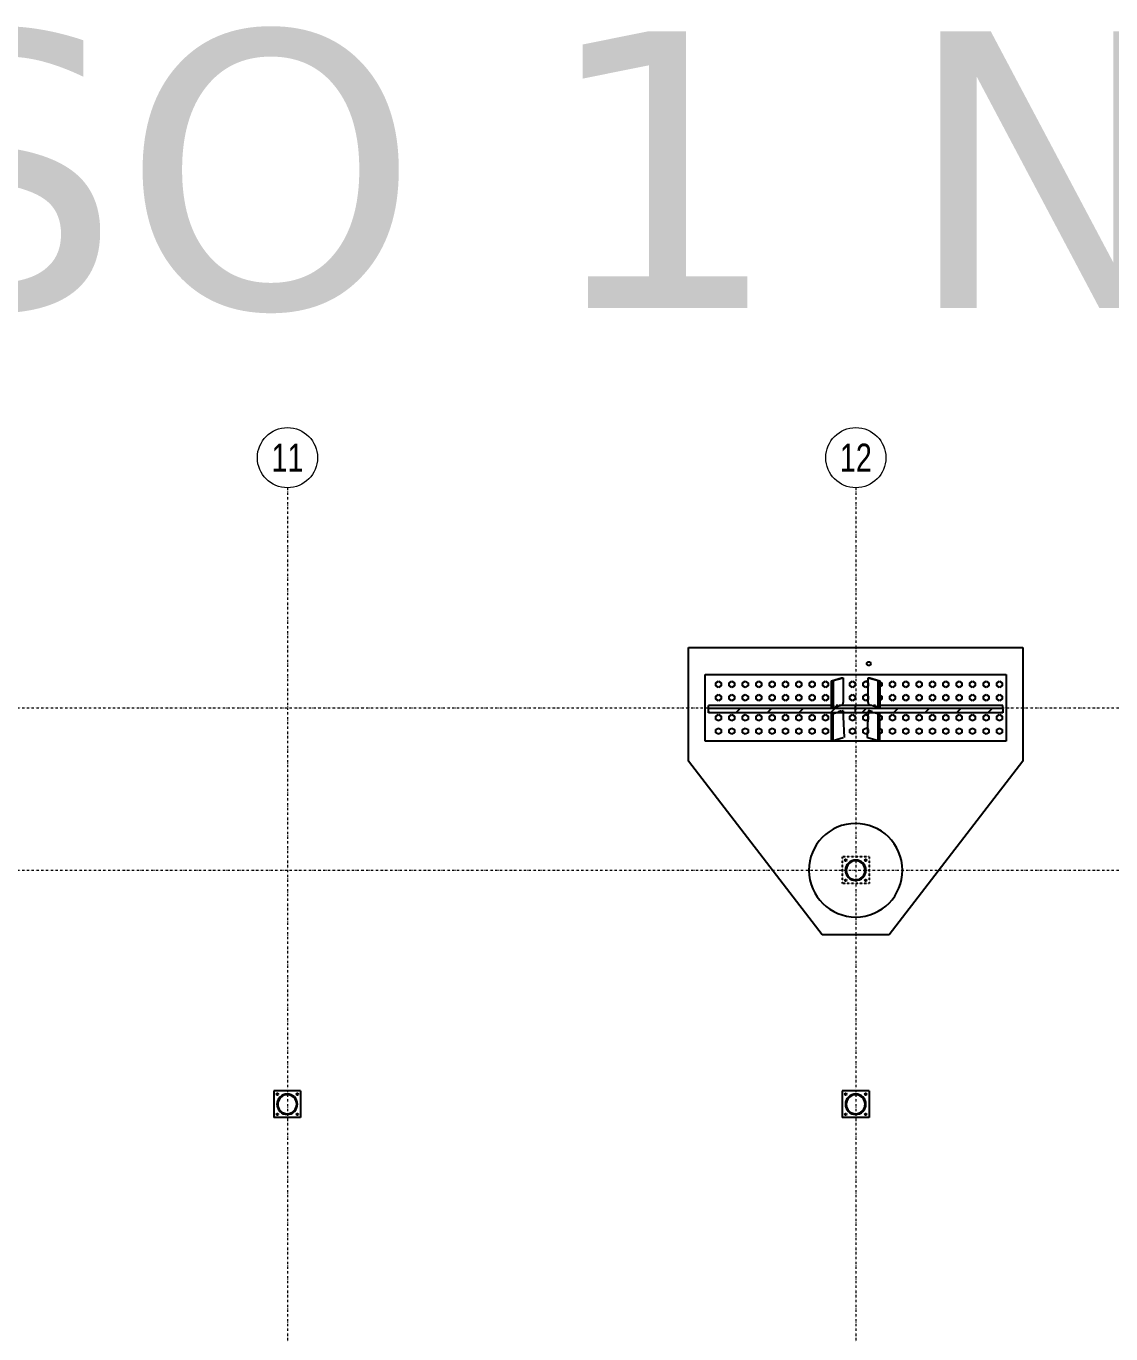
# Model space of a CAD drawing. Header units: millimetres. Extents: x 1541 to 289025, y -12015 to 47026.
# Drawn here: x 94126 to 95301, y -10196 to -8778 of the extents above; entities that cross this region are included whole.
import ezdxf
from ezdxf.enums import TextEntityAlignment as Align

# ---------------------------------------------------------------- set-up
doc = ezdxf.new("R2010")
doc.units = ezdxf.units.MM
doc.header["$LTSCALE"] = 0.1
for name, pattern in [('ACAD_ISO02W100', [15, 12, -3]), ('DASHDOTX2', [50.8, 25.4, -12.7, 0, -12.7]), ('DXK_LINE_DOT2', [3.9198, 1.9599, -1.9599]), ('Grid Line', [3.33375, 1.905, -0.47625, 0.47625, -0.47625])]:
    doc.linetypes.add(name, pattern=pattern)
doc.layers.get('0').update_dxf_attribs({"color": 255})
doc.layers.add('COTAS', color=8, linetype='Continuous')
doc.layers.add('TEXTO GENRAL', color=3, linetype='Continuous')
doc.layers.add('E_EJES', color=8, linetype='Continuous', lineweight=9)
doc.layers.add('E_EJES-1', color=8, linetype='Grid Line', lineweight=9)
doc.styles.add('Swis721 LtCn BT_1', font='swisscl.ttf', dxfattribs={"height": 0.42})
doc.styles.add('TEXTO GENERAL', font='verdana.ttf', dxfattribs={"height": 0.9})

# ---------------------------------------------------------------- blocks, each defined once
blk = doc.blocks.new('Grid - CNI_NOMBRE EJES-372759-_26_00m_LOC COLUMNAS Y MUROS PISO 7')
at = {"layer": 'E_EJES'}
blk.add_circle((0, 0), 0.003, dxfattribs=at)

msp = doc.modelspace()

# ---------------------------------------------------------------- hatches: boundary and pattern name
at = {"linetype": 'Continuous'}
h = msp.add_hatch(dxfattribs=at)
h.set_pattern_fill('', scale=7.611392, style=0, pattern_type=0)
h.set_pattern_definition([(45, (94865.306, -9517.53), (-17.088, 17.088), [])])
h.paths.add_polyline_path([(95184.3, -9517.5), (94865.3, -9517.5), (94865.3, -9518.3), (94865.5, -9522.2), (95184.1, -9522.2), (95184.3, -9518.3)])
h = msp.add_hatch(dxfattribs=at)
h.set_pattern_fill('', scale=7.611392, style=0, pattern_type=0)
h.set_pattern_definition([(45, (95035.61, -9690.706), (-17.088, 17.088), [])])
h.paths.add_polyline_path([(95035.8, -9692.9), (95035.6, -9690.7), (95035, -9688.6), (95034, -9686.7), (95032.6, -9685), (95030.9, -9683.7), (95029, -9682.6), (95026.9, -9682), (95024.8, -9681.8), (95022.6, -9682), (95020.5, -9682.6), (95018.6, -9683.7), (95017, -9685), (95015.6, -9686.7), (95014.6, -9688.6), (95013.9, -9690.7), (95013.7, -9692.9), (95013.9, -9695), (95014.6, -9697.1), (95015.6, -9699), (95017, -9700.7), (95018.6, -9702.1), (95020.5, -9703.1), (95022.6, -9703.7), (95024.8, -9703.9), (95026.9, -9703.7), (95029, -9703.1), (95030.9, -9702.1), (95032.6, -9700.7), (95034, -9699), (95035, -9697.1), (95035.6, -9695)])
h.paths.add_polyline_path([(95034.3, -9696.8), (95033.4, -9698.6), (95032.1, -9700.2), (95030.5, -9701.5), (95028.7, -9702.4), (95026.8, -9703), (95024.8, -9703.2), (95022.8, -9703), (95020.8, -9702.4), (95019, -9701.5), (95017.5, -9700.2), (95016.2, -9698.6), (95015.2, -9696.8), (95014.6, -9694.9), (95014.4, -9692.9), (95014.6, -9690.8), (95015.2, -9688.9), (95016.2, -9687.1), (95017.5, -9685.6), (95019, -9684.3), (95020.8, -9683.3), (95022.8, -9682.7), (95024.8, -9682.5), (95026.8, -9682.7), (95028.7, -9683.3), (95030.5, -9684.3), (95032.1, -9685.6), (95033.4, -9687.1), (95034.3, -9688.9), (95034.9, -9690.8), (95035.1, -9692.9), (95034.9, -9694.9)])
h = msp.add_hatch(color=96, dxfattribs=at)
h.paths.add_polyline_path([(94419.7, -9946.6), (94419.5, -9944.4), (94418.8, -9942.4), (94417.8, -9940.4), (94416.4, -9938.8), (94414.7, -9937.4), (94412.8, -9936.4), (94410.8, -9935.7), (94408.6, -9935.5), (94406.5, -9935.7), (94404.4, -9936.4), (94402.5, -9937.4), (94400.8, -9938.8), (94399.4, -9940.4), (94398.4, -9942.4), (94397.8, -9944.4), (94397.6, -9946.6), (94397.8, -9948.7), (94398.4, -9950.8), (94399.4, -9952.7), (94400.8, -9954.4), (94402.5, -9955.8), (94404.4, -9956.8), (94406.5, -9957.4), (94408.6, -9957.6), (94410.8, -9957.4), (94412.8, -9956.8), (94414.7, -9955.8), (94416.4, -9954.4), (94417.8, -9952.7), (94418.8, -9950.8), (94419.5, -9948.7)])
h.paths.add_polyline_path([(94418.2, -9950.5), (94417.2, -9952.3), (94415.9, -9953.9), (94414.3, -9955.2), (94412.6, -9956.1), (94410.6, -9956.7), (94408.6, -9956.9), (94406.6, -9956.7), (94404.7, -9956.1), (94402.9, -9955.2), (94401.3, -9953.9), (94400, -9952.3), (94399.1, -9950.5), (94398.5, -9948.6), (94398.3, -9946.6), (94398.5, -9944.6), (94399.1, -9942.6), (94400, -9940.8), (94401.3, -9939.3), (94402.9, -9938), (94404.7, -9937), (94406.6, -9936.5), (94408.6, -9936.3), (94410.6, -9936.5), (94412.6, -9937), (94414.3, -9938), (94415.9, -9939.3), (94417.2, -9940.8), (94418.2, -9942.6), (94418.7, -9944.6), (94418.9, -9946.6), (94418.7, -9948.6)])
h = msp.add_hatch(color=96, dxfattribs=at)
h.paths.add_polyline_path([(95035.8, -9946.6), (95035.6, -9944.4), (95035, -9942.3), (95034, -9940.4), (95032.6, -9938.8), (95030.9, -9937.4), (95029, -9936.4), (95026.9, -9935.7), (95024.8, -9935.5), (95022.6, -9935.7), (95020.5, -9936.4), (95018.6, -9937.4), (95016.9, -9938.8), (95015.6, -9940.4), (95014.5, -9942.3), (95013.9, -9944.4), (95013.7, -9946.6), (95013.9, -9948.7), (95014.5, -9950.8), (95015.6, -9952.7), (95016.9, -9954.4), (95018.6, -9955.8), (95020.5, -9956.8), (95022.6, -9957.4), (95024.8, -9957.6), (95026.9, -9957.4), (95029, -9956.8), (95030.9, -9955.8), (95032.6, -9954.4), (95034, -9952.7), (95035, -9950.8), (95035.6, -9948.7)])
h.paths.add_polyline_path([(95034.3, -9950.5), (95033.3, -9952.3), (95032.1, -9953.9), (95030.5, -9955.2), (95028.7, -9956.1), (95026.8, -9956.7), (95024.8, -9956.9), (95022.7, -9956.7), (95020.8, -9956.1), (95019, -9955.2), (95017.5, -9953.9), (95016.2, -9952.3), (95015.2, -9950.5), (95014.6, -9948.6), (95014.4, -9946.6), (95014.6, -9944.6), (95015.2, -9942.6), (95016.2, -9940.8), (95017.5, -9939.3), (95019, -9938), (95020.8, -9937), (95022.7, -9936.4), (95024.8, -9936.2), (95026.8, -9936.4), (95028.7, -9937), (95030.5, -9938), (95032.1, -9939.3), (95033.3, -9940.8), (95034.3, -9942.6), (95034.9, -9944.6), (95035.1, -9946.6), (95034.9, -9948.6)])

# ---------------------------------------------------------------- linework, layer by layer
at = {"color": 2, "linetype": 'Continuous'}
for p, q in [((94843.6, -9574.7), (94843.6, -9451.5)), ((94843.6, -9451.5), (95206, -9451.5)), ((95206, -9451.5), (95206, -9574.7)), ((94861.7, -9553), (94861.7, -9480.5)), ((94861.7, -9480.5), (95187.9, -9480.5)), ((94998.5, -9487.4), (95009.4, -9484.2)), ((95000.4, -9487.3), (95011.1, -9484.2)), ((95009.4, -9484.2), (95011.1, -9484.2)), ((95011.1, -9484.2), (95011.2, -9510.3)), ((95038.4, -9484.2), (95040.1, -9484.2)), ((95038.4, -9510.3), (95038.4, -9484.2)), ((95038.4, -9484.2), (95049.1, -9487.3)), ((95040.1, -9484.2), (95051, -9487.4)), ((95187.9, -9480.5), (95187.9, -9553)), ((94998.5, -9487.4), (95000.4, -9487.3)), ((94998.5, -9516.4), (94998.5, -9487.4)), ((95000.4, -9487.3), (95000.4, -9516.3)), ((95049.1, -9516.3), (95049.1, -9487.3)), ((95049.1, -9487.3), (95051, -9487.4)), ((95051, -9487.4), (95051, -9516.4)), ((95000.4, -9516.3), (95010.4, -9513.4)), ((95011.2, -9510.3), (95010.4, -9513.4)), ((95039.2, -9513.4), (95038.4, -9510.3)), ((95049.1, -9516.3), (95039.2, -9513.4)), ((94865.3, -9517.5), (94865.3, -9514.4)), ((94998.5, -9514.4), (94865.3, -9514.4)), ((94865.3, -9518.3), (94865.3, -9517.5)), ((95184.3, -9517.5), (94865.3, -9517.5)), ((94865.3, -9522.2), (94865.3, -9518.3)), ((94865.5, -9522.2), (94865.3, -9518.3)), ((94865.5, -9522.2), (94865.3, -9522.2)), ((95184.1, -9522.2), (94865.5, -9522.2)), ((95000.4, -9516.3), (94998.5, -9516.4)), ((95002.8, -9522.2), (94998.5, -9523.5)), ((94998.5, -9523.5), (95000.4, -9523.4)), ((94998.5, -9552.6), (94998.5, -9523.5)), ((95004.5, -9522.2), (95000.4, -9523.4)), ((95000.4, -9552.5), (95000.4, -9523.4)), ((95042.5, -9514.4), (95007, -9514.4)), ((95011.1, -9520.2), (95011.2, -9522.2)), ((95011.2, -9522.2), (95011.4, -9526.4)), ((95011.4, -9526.4), (95012.5, -9548.9)), ((95038.1, -9526.4), (95037.1, -9548.9)), ((95038.3, -9522.2), (95038.1, -9526.4)), ((95038.4, -9520.2), (95038.3, -9522.2)), ((95049.1, -9523.4), (95045, -9522.2)), ((95051, -9523.5), (95046.8, -9522.2)), ((95051, -9516.4), (95049.1, -9516.3)), ((95049.1, -9552.5), (95049.1, -9523.4)), ((95049.1, -9523.4), (95051, -9523.5)), ((95184.3, -9514.4), (95051, -9514.4)), ((95051, -9552.6), (95051, -9523.5)), ((95184.3, -9518.3), (95184.1, -9522.2)), ((95184.3, -9522.2), (95184.1, -9522.2)), ((95184.3, -9517.5), (95184.3, -9514.4)), ((95184.3, -9518.3), (95184.3, -9517.5)), ((95184.3, -9518.3), (95184.3, -9522.2)), ((95187.9, -9553), (94861.7, -9553)), ((94998.5, -9552.6), (95000.4, -9552.5)), ((95011.4, -9549.2), (95000.4, -9552.5)), ((95038.1, -9549.2), (95037.1, -9548.9)), ((95049.1, -9552.5), (95038.1, -9549.2)), ((95049.1, -9552.5), (95051, -9552.6)), ((94988.5, -9763), (94843.6, -9574.7)), ((95206, -9574.7), (95061, -9763)), ((95061, -9763), (94988.5, -9763)), ((94423.1, -9932.1), (94394.1, -9932.1)), ((94394.1, -9932.1), (94394.1, -9961.1)), ((94423.1, -9932.1), (94423.1, -9961.1)), ((95039.3, -9932.1), (95010.3, -9932.1)), ((95010.3, -9932.1), (95010.3, -9961.1)), ((95039.3, -9932.1), (95039.3, -9961.1)), ((94423.1, -9961.1), (94394.1, -9961.1)), ((95039.3, -9961.1), (95010.3, -9961.1))]:
    msp.add_line(p, q, dxfattribs=at)
at = {"color": 7, "linetype": 'Continuous'}
for p, q in [((94873.3, -9489.7), (94876.2, -9488)), ((94873.3, -9493), (94873.3, -9489.7)), ((94876.2, -9494.7), (94873.3, -9493)), ((94876.2, -9488), (94879.1, -9489.7)), ((94879.1, -9493), (94876.2, -9494.7)), ((94879.1, -9489.7), (94879.1, -9493)), ((94887.8, -9489.7), (94890.7, -9488)), ((94887.8, -9493), (94887.8, -9489.7)), ((94890.7, -9494.7), (94887.8, -9493)), ((94890.7, -9488), (94893.6, -9489.7)), ((94893.6, -9493), (94890.7, -9494.7)), ((94893.6, -9489.7), (94893.6, -9493)), ((94902.3, -9489.7), (94905.2, -9488)), ((94902.3, -9493), (94902.3, -9489.7)), ((94905.2, -9494.7), (94902.3, -9493)), ((94905.2, -9488), (94908.1, -9489.7)), ((94908.1, -9493), (94905.2, -9494.7)), ((94908.1, -9489.7), (94908.1, -9493)), ((94916.8, -9489.7), (94919.7, -9488)), ((94916.8, -9493), (94916.8, -9489.7)), ((94919.7, -9494.7), (94916.8, -9493)), ((94919.7, -9488), (94922.6, -9489.7)), ((94922.6, -9493), (94919.7, -9494.7)), ((94922.6, -9489.7), (94922.6, -9493)), ((94931.3, -9489.7), (94934.2, -9488)), ((94931.3, -9493), (94931.3, -9489.7)), ((94934.2, -9494.7), (94931.3, -9493)), ((94934.2, -9488), (94937.1, -9489.7)), ((94937.1, -9493), (94934.2, -9494.7)), ((94937.1, -9489.7), (94937.1, -9493)), ((94945.8, -9489.7), (94948.7, -9488)), ((94945.8, -9493), (94945.8, -9489.7)), ((94948.7, -9494.7), (94945.8, -9493)), ((94948.7, -9488), (94951.6, -9489.7)), ((94951.6, -9493), (94948.7, -9494.7)), ((94951.6, -9489.7), (94951.6, -9493)), ((94960.3, -9489.7), (94963.2, -9488)), ((94960.3, -9493), (94960.3, -9489.7)), ((94963.2, -9494.7), (94960.3, -9493)), ((94963.2, -9488), (94966.1, -9489.7)), ((94966.1, -9493), (94963.2, -9494.7)), ((94966.1, -9489.7), (94966.1, -9493)), ((94974.8, -9489.7), (94977.7, -9488)), ((94974.8, -9493), (94974.8, -9489.7)), ((94977.7, -9494.7), (94974.8, -9493)), ((94977.7, -9488), (94980.6, -9489.7)), ((94980.6, -9493), (94977.7, -9494.7)), ((94980.6, -9489.7), (94980.6, -9493)), ((94989.3, -9489.7), (94992.2, -9488)), ((94989.3, -9493), (94989.3, -9489.7)), ((94992.2, -9494.7), (94989.3, -9493)), ((94992.2, -9488), (94995.1, -9489.7)), ((94995.1, -9493), (94992.2, -9494.7)), ((94995.1, -9489.7), (94995.1, -9493)), ((95018.3, -9489.7), (95021.2, -9488)), ((95018.3, -9493), (95018.3, -9489.7)), ((95021.2, -9494.7), (95018.3, -9493)), ((95021.2, -9488), (95024.1, -9489.7)), ((95024.1, -9493), (95021.2, -9494.7)), ((95024.1, -9489.7), (95024.1, -9493)), ((95032.8, -9489.7), (95035.7, -9488)), ((95032.8, -9493), (95032.8, -9489.7)), ((95035.7, -9494.7), (95032.8, -9493)), ((95038.6, -9489.7), (95035.7, -9488)), ((95038.6, -9493), (95035.7, -9494.7)), ((95038.6, -9493), (95038.6, -9489.7)), ((95051, -9488.5), (95053.1, -9489.7)), ((95053.1, -9493), (95051, -9494.2)), ((95053.1, -9489.7), (95053.1, -9493)), ((95061.8, -9489.7), (95064.7, -9488)), ((95061.8, -9493), (95061.8, -9489.7)), ((95064.7, -9494.7), (95061.8, -9493)), ((95064.7, -9488), (95067.6, -9489.7)), ((95067.6, -9493), (95064.7, -9494.7)), ((95067.6, -9489.7), (95067.6, -9493)), ((95076.3, -9489.7), (95079.1, -9488)), ((95076.3, -9493), (95076.3, -9489.7)), ((95079.1, -9494.7), (95076.3, -9493)), ((95079.1, -9488), (95082, -9489.7)), ((95082, -9493), (95079.1, -9494.7)), ((95082, -9489.7), (95082, -9493)), ((95090.7, -9489.7), (95093.6, -9488)), ((95090.7, -9493), (95090.7, -9489.7)), ((95093.6, -9494.7), (95090.7, -9493)), ((95093.6, -9488), (95096.5, -9489.7)), ((95096.5, -9493), (95093.6, -9494.7)), ((95096.5, -9489.7), (95096.5, -9493)), ((95105.2, -9489.7), (95108.1, -9488)), ((95105.2, -9493), (95105.2, -9489.7)), ((95108.1, -9494.7), (95105.2, -9493)), ((95108.1, -9488), (95111, -9489.7)), ((95111, -9493), (95108.1, -9494.7)), ((95111, -9489.7), (95111, -9493)), ((95119.7, -9489.7), (95122.6, -9488)), ((95119.7, -9493), (95119.7, -9489.7)), ((95122.6, -9494.7), (95119.7, -9493)), ((95122.6, -9488), (95125.5, -9489.7)), ((95125.5, -9493), (95122.6, -9494.7)), ((95125.5, -9489.7), (95125.5, -9493)), ((95134.2, -9489.7), (95137.1, -9488)), ((95134.2, -9493), (95134.2, -9489.7)), ((95137.1, -9494.7), (95134.2, -9493)), ((95137.1, -9488), (95140, -9489.7)), ((95140, -9493), (95137.1, -9494.7)), ((95140, -9489.7), (95140, -9493)), ((95148.7, -9489.7), (95151.6, -9488)), ((95148.7, -9493), (95148.7, -9489.7)), ((95151.6, -9494.7), (95148.7, -9493)), ((95151.6, -9488), (95154.5, -9489.7)), ((95154.5, -9493), (95151.6, -9494.7)), ((95154.5, -9489.7), (95154.5, -9493)), ((95163.2, -9489.7), (95166.1, -9488)), ((95163.2, -9493), (95163.2, -9489.7)), ((95166.1, -9494.7), (95163.2, -9493)), ((95166.1, -9488), (95169, -9489.7)), ((95169, -9493), (95166.1, -9494.7)), ((95169, -9489.7), (95169, -9493)), ((95177.7, -9489.7), (95180.6, -9488)), ((95177.7, -9493), (95177.7, -9489.7)), ((95180.6, -9494.7), (95177.7, -9493)), ((95180.6, -9488), (95183.5, -9489.7)), ((95183.5, -9493), (95180.6, -9494.7)), ((95183.5, -9489.7), (95183.5, -9493)), ((94873.3, -9504.2), (94876.2, -9502.5)), ((94873.3, -9507.5), (94873.3, -9504.2)), ((94876.2, -9509.2), (94873.3, -9507.5)), ((94876.2, -9502.5), (94879.1, -9504.2)), ((94879.1, -9507.5), (94876.2, -9509.2)), ((94879.1, -9504.2), (94879.1, -9507.5)), ((94887.8, -9504.2), (94890.7, -9502.5)), ((94887.8, -9507.5), (94887.8, -9504.2)), ((94890.7, -9509.2), (94887.8, -9507.5)), ((94890.7, -9502.5), (94893.6, -9504.2)), ((94893.6, -9507.5), (94890.7, -9509.2)), ((94893.6, -9504.2), (94893.6, -9507.5)), ((94902.3, -9504.2), (94905.2, -9502.5)), ((94902.3, -9507.5), (94902.3, -9504.2)), ((94905.2, -9509.2), (94902.3, -9507.5)), ((94905.2, -9502.5), (94908.1, -9504.2)), ((94908.1, -9507.5), (94905.2, -9509.2)), ((94908.1, -9504.2), (94908.1, -9507.5)), ((94916.8, -9504.2), (94919.7, -9502.5)), ((94916.8, -9507.5), (94916.8, -9504.2)), ((94919.7, -9509.2), (94916.8, -9507.5)), ((94919.7, -9502.5), (94922.6, -9504.2)), ((94922.6, -9507.5), (94919.7, -9509.2)), ((94922.6, -9504.2), (94922.6, -9507.5)), ((94931.3, -9504.2), (94934.2, -9502.5)), ((94931.3, -9507.5), (94931.3, -9504.2)), ((94934.2, -9509.2), (94931.3, -9507.5)), ((94934.2, -9502.5), (94937.1, -9504.2)), ((94937.1, -9507.5), (94934.2, -9509.2)), ((94937.1, -9504.2), (94937.1, -9507.5)), ((94945.8, -9504.2), (94948.7, -9502.5)), ((94945.8, -9507.5), (94945.8, -9504.2)), ((94948.7, -9509.2), (94945.8, -9507.5)), ((94948.7, -9502.5), (94951.6, -9504.2)), ((94951.6, -9507.5), (94948.7, -9509.2)), ((94951.6, -9504.2), (94951.6, -9507.5)), ((94960.3, -9504.2), (94963.2, -9502.5)), ((94960.3, -9507.5), (94960.3, -9504.2)), ((94963.2, -9509.2), (94960.3, -9507.5)), ((94963.2, -9502.5), (94966.1, -9504.2)), ((94966.1, -9507.5), (94963.2, -9509.2)), ((94966.1, -9504.2), (94966.1, -9507.5)), ((94974.8, -9504.2), (94977.7, -9502.5)), ((94974.8, -9507.5), (94974.8, -9504.2)), ((94977.7, -9509.2), (94974.8, -9507.5)), ((94977.7, -9502.5), (94980.6, -9504.2)), ((94980.6, -9507.5), (94977.7, -9509.2)), ((94980.6, -9504.2), (94980.6, -9507.5)), ((94989.3, -9504.2), (94992.2, -9502.5)), ((94989.3, -9507.5), (94989.3, -9504.2)), ((94992.2, -9509.2), (94989.3, -9507.5)), ((94992.2, -9502.5), (94995.1, -9504.2)), ((94995.1, -9507.5), (94992.2, -9509.2)), ((94995.1, -9504.2), (94995.1, -9507.5)), ((95018.3, -9504.2), (95021.2, -9502.5)), ((95018.3, -9507.5), (95018.3, -9504.2)), ((95021.2, -9509.2), (95018.3, -9507.5)), ((95021.2, -9502.5), (95024.1, -9504.2)), ((95024.1, -9507.5), (95021.2, -9509.2)), ((95024.1, -9504.2), (95024.1, -9507.5)), ((95032.8, -9504.2), (95035.7, -9502.5)), ((95032.8, -9507.5), (95032.8, -9504.2)), ((95035.7, -9509.2), (95032.8, -9507.5)), ((95038.6, -9504.2), (95035.7, -9502.5)), ((95038.6, -9507.5), (95035.7, -9509.2)), ((95038.6, -9507.5), (95038.6, -9504.2)), ((95051, -9503), (95053.1, -9504.2)), ((95053.1, -9507.5), (95051, -9508.7)), ((95053.1, -9504.2), (95053.1, -9507.5)), ((95061.8, -9504.2), (95064.7, -9502.5)), ((95061.8, -9507.5), (95061.8, -9504.2)), ((95064.7, -9509.2), (95061.8, -9507.5)), ((95064.7, -9502.5), (95067.6, -9504.2)), ((95067.6, -9507.5), (95064.7, -9509.2)), ((95067.6, -9504.2), (95067.6, -9507.5)), ((95076.3, -9504.2), (95079.1, -9502.5)), ((95076.3, -9507.5), (95076.3, -9504.2)), ((95079.1, -9509.2), (95076.3, -9507.5)), ((95079.1, -9502.5), (95082, -9504.2)), ((95082, -9507.5), (95079.1, -9509.2)), ((95082, -9504.2), (95082, -9507.5)), ((95090.7, -9504.2), (95093.6, -9502.5)), ((95090.7, -9507.5), (95090.7, -9504.2)), ((95093.6, -9509.2), (95090.7, -9507.5)), ((95093.6, -9502.5), (95096.5, -9504.2)), ((95096.5, -9507.5), (95093.6, -9509.2)), ((95096.5, -9504.2), (95096.5, -9507.5)), ((95105.2, -9504.2), (95108.1, -9502.5)), ((95105.2, -9507.5), (95105.2, -9504.2)), ((95108.1, -9509.2), (95105.2, -9507.5)), ((95108.1, -9502.5), (95111, -9504.2)), ((95111, -9507.5), (95108.1, -9509.2)), ((95111, -9504.2), (95111, -9507.5)), ((95119.7, -9504.2), (95122.6, -9502.5)), ((95119.7, -9507.5), (95119.7, -9504.2)), ((95122.6, -9509.2), (95119.7, -9507.5)), ((95122.6, -9502.5), (95125.5, -9504.2)), ((95125.5, -9507.5), (95122.6, -9509.2)), ((95125.5, -9504.2), (95125.5, -9507.5)), ((95134.2, -9504.2), (95137.1, -9502.5)), ((95134.2, -9507.5), (95134.2, -9504.2)), ((95137.1, -9509.2), (95134.2, -9507.5)), ((95137.1, -9502.5), (95140, -9504.2)), ((95140, -9507.5), (95137.1, -9509.2)), ((95140, -9504.2), (95140, -9507.5)), ((95148.7, -9504.2), (95151.6, -9502.5)), ((95148.7, -9507.5), (95148.7, -9504.2)), ((95151.6, -9509.2), (95148.7, -9507.5)), ((95151.6, -9502.5), (95154.5, -9504.2)), ((95154.5, -9507.5), (95151.6, -9509.2)), ((95154.5, -9504.2), (95154.5, -9507.5)), ((95163.2, -9504.2), (95166.1, -9502.5)), ((95163.2, -9507.5), (95163.2, -9504.2)), ((95166.1, -9509.2), (95163.2, -9507.5)), ((95166.1, -9502.5), (95169, -9504.2)), ((95169, -9507.5), (95166.1, -9509.2)), ((95169, -9504.2), (95169, -9507.5)), ((95177.7, -9504.2), (95180.6, -9502.5)), ((95177.7, -9507.5), (95177.7, -9504.2)), ((95180.6, -9509.2), (95177.7, -9507.5)), ((95180.6, -9502.5), (95183.5, -9504.2)), ((95183.5, -9507.5), (95180.6, -9509.2)), ((95183.5, -9504.2), (95183.5, -9507.5)), ((94873.3, -9525.9), (94876.2, -9524.2)), ((94873.3, -9529.3), (94873.3, -9525.9)), ((94876.2, -9524.2), (94879.1, -9525.9)), ((94879.1, -9525.9), (94879.1, -9529.3)), ((94887.8, -9525.9), (94890.7, -9524.2)), ((94887.8, -9529.3), (94887.8, -9525.9)), ((94890.7, -9524.2), (94893.6, -9525.9)), ((94893.6, -9525.9), (94893.6, -9529.3)), ((94902.3, -9525.9), (94905.2, -9524.2)), ((94902.3, -9529.3), (94902.3, -9525.9)), ((94905.2, -9524.2), (94908.1, -9525.9)), ((94908.1, -9525.9), (94908.1, -9529.3)), ((94916.8, -9525.9), (94919.7, -9524.2)), ((94916.8, -9529.3), (94916.8, -9525.9)), ((94919.7, -9524.2), (94922.6, -9525.9)), ((94922.6, -9525.9), (94922.6, -9529.3)), ((94931.3, -9525.9), (94934.2, -9524.2)), ((94931.3, -9529.3), (94931.3, -9525.9)), ((94934.2, -9524.2), (94937.1, -9525.9)), ((94937.1, -9525.9), (94937.1, -9529.3)), ((94945.8, -9525.9), (94948.7, -9524.2)), ((94945.8, -9529.3), (94945.8, -9525.9)), ((94948.7, -9524.2), (94951.6, -9525.9)), ((94951.6, -9525.9), (94951.6, -9529.3)), ((94960.3, -9525.9), (94963.2, -9524.2)), ((94960.3, -9529.3), (94960.3, -9525.9)), ((94963.2, -9524.2), (94966.1, -9525.9)), ((94966.1, -9525.9), (94966.1, -9529.3)), ((94974.8, -9525.9), (94977.7, -9524.2)), ((94974.8, -9529.3), (94974.8, -9525.9)), ((94977.7, -9524.2), (94980.6, -9525.9)), ((94980.6, -9525.9), (94980.6, -9529.3)), ((94989.3, -9525.9), (94992.2, -9524.2)), ((94989.3, -9529.3), (94989.3, -9525.9)), ((94992.2, -9524.2), (94995.1, -9525.9)), ((94995.1, -9525.9), (94995.1, -9529.3)), ((95018.3, -9525.9), (95021.2, -9524.2)), ((95018.3, -9529.3), (95018.3, -9525.9)), ((95021.2, -9524.2), (95024.1, -9525.9)), ((95024.1, -9525.9), (95024.1, -9529.3)), ((95032.8, -9525.9), (95035.7, -9524.2)), ((95032.8, -9529.3), (95032.8, -9525.9)), ((95038.6, -9525.9), (95035.7, -9524.2)), ((95038.6, -9529.3), (95038.6, -9525.9)), ((95051, -9524.7), (95053.1, -9525.9)), ((95053.1, -9525.9), (95053.1, -9529.3)), ((95061.8, -9525.9), (95064.7, -9524.2)), ((95061.8, -9529.3), (95061.8, -9525.9)), ((95064.7, -9524.2), (95067.6, -9525.9)), ((95067.6, -9525.9), (95067.6, -9529.3)), ((95076.3, -9525.9), (95079.1, -9524.2)), ((95076.3, -9529.3), (95076.3, -9525.9)), ((95079.1, -9524.2), (95082, -9525.9)), ((95082, -9525.9), (95082, -9529.3)), ((95090.7, -9525.9), (95093.6, -9524.2)), ((95090.7, -9529.3), (95090.7, -9525.9)), ((95093.6, -9524.2), (95096.5, -9525.9)), ((95096.5, -9525.9), (95096.5, -9529.3)), ((95105.2, -9525.9), (95108.1, -9524.2)), ((95105.2, -9529.3), (95105.2, -9525.9)), ((95108.1, -9524.2), (95111, -9525.9)), ((95111, -9525.9), (95111, -9529.3)), ((95119.7, -9525.9), (95122.6, -9524.2)), ((95119.7, -9529.3), (95119.7, -9525.9)), ((95122.6, -9524.2), (95125.5, -9525.9)), ((95125.5, -9525.9), (95125.5, -9529.3)), ((95134.2, -9525.9), (95137.1, -9524.2)), ((95134.2, -9529.3), (95134.2, -9525.9)), ((95137.1, -9524.2), (95140, -9525.9)), ((95140, -9525.9), (95140, -9529.3)), ((95148.7, -9525.9), (95151.6, -9524.2)), ((95148.7, -9529.3), (95148.7, -9525.9)), ((95151.6, -9524.2), (95154.5, -9525.9)), ((95154.5, -9525.9), (95154.5, -9529.3)), ((95163.2, -9525.9), (95166.1, -9524.2)), ((95163.2, -9529.3), (95163.2, -9525.9)), ((95166.1, -9524.2), (95169, -9525.9)), ((95169, -9525.9), (95169, -9529.3)), ((95177.7, -9525.9), (95180.6, -9524.2)), ((95177.7, -9529.3), (95177.7, -9525.9)), ((95180.6, -9524.2), (95183.5, -9525.9)), ((95183.5, -9525.9), (95183.5, -9529.3)), ((94876.2, -9530.9), (94873.3, -9529.3)), ((94873.3, -9540.4), (94876.2, -9538.7)), ((94873.3, -9543.8), (94873.3, -9540.4)), ((94879.1, -9529.3), (94876.2, -9530.9)), ((94876.2, -9538.7), (94879.1, -9540.4)), ((94879.1, -9540.4), (94879.1, -9543.8)), ((94890.7, -9530.9), (94887.8, -9529.3)), ((94887.8, -9540.4), (94890.7, -9538.7)), ((94887.8, -9543.8), (94887.8, -9540.4)), ((94893.6, -9529.3), (94890.7, -9530.9)), ((94890.7, -9538.7), (94893.6, -9540.4)), ((94893.6, -9540.4), (94893.6, -9543.8)), ((94905.2, -9530.9), (94902.3, -9529.3)), ((94902.3, -9540.4), (94905.2, -9538.7)), ((94902.3, -9543.8), (94902.3, -9540.4)), ((94908.1, -9529.3), (94905.2, -9530.9)), ((94905.2, -9538.7), (94908.1, -9540.4)), ((94908.1, -9540.4), (94908.1, -9543.8)), ((94919.7, -9530.9), (94916.8, -9529.3)), ((94916.8, -9540.4), (94919.7, -9538.7)), ((94916.8, -9543.8), (94916.8, -9540.4)), ((94922.6, -9529.3), (94919.7, -9530.9)), ((94919.7, -9538.7), (94922.6, -9540.4)), ((94922.6, -9540.4), (94922.6, -9543.8)), ((94934.2, -9530.9), (94931.3, -9529.3)), ((94931.3, -9540.4), (94934.2, -9538.7)), ((94931.3, -9543.8), (94931.3, -9540.4)), ((94937.1, -9529.3), (94934.2, -9530.9)), ((94934.2, -9538.7), (94937.1, -9540.4)), ((94937.1, -9540.4), (94937.1, -9543.8)), ((94948.7, -9530.9), (94945.8, -9529.3)), ((94945.8, -9540.4), (94948.7, -9538.7)), ((94945.8, -9543.8), (94945.8, -9540.4)), ((94951.6, -9529.3), (94948.7, -9530.9)), ((94948.7, -9538.7), (94951.6, -9540.4)), ((94951.6, -9540.4), (94951.6, -9543.8)), ((94963.2, -9530.9), (94960.3, -9529.3)), ((94960.3, -9540.4), (94963.2, -9538.7)), ((94960.3, -9543.8), (94960.3, -9540.4)), ((94966.1, -9529.3), (94963.2, -9530.9)), ((94963.2, -9538.7), (94966.1, -9540.4)), ((94966.1, -9540.4), (94966.1, -9543.8)), ((94977.7, -9530.9), (94974.8, -9529.3)), ((94974.8, -9540.4), (94977.7, -9538.7)), ((94974.8, -9543.8), (94974.8, -9540.4)), ((94980.6, -9529.3), (94977.7, -9530.9)), ((94977.7, -9538.7), (94980.6, -9540.4)), ((94980.6, -9540.4), (94980.6, -9543.8)), ((94992.2, -9530.9), (94989.3, -9529.3)), ((94989.3, -9540.4), (94992.2, -9538.7)), ((94989.3, -9543.8), (94989.3, -9540.4)), ((94995.1, -9529.3), (94992.2, -9530.9)), ((94992.2, -9538.7), (94995.1, -9540.4)), ((94995.1, -9540.4), (94995.1, -9543.8)), ((95021.2, -9530.9), (95018.3, -9529.3)), ((95018.3, -9540.4), (95021.2, -9538.7)), ((95018.3, -9543.8), (95018.3, -9540.4)), ((95024.1, -9529.3), (95021.2, -9530.9)), ((95021.2, -9538.7), (95024.1, -9540.4)), ((95024.1, -9540.4), (95024.1, -9543.8)), ((95035.7, -9530.9), (95032.8, -9529.3)), ((95032.8, -9540.4), (95035.7, -9538.7)), ((95032.8, -9543.8), (95032.8, -9540.4)), ((95038.6, -9529.3), (95035.7, -9530.9)), ((95038.6, -9540.4), (95035.7, -9538.7)), ((95038.6, -9543.8), (95038.6, -9540.4)), ((95053.1, -9529.3), (95051, -9530.4)), ((95051, -9539.2), (95053.1, -9540.4)), ((95053.1, -9540.4), (95053.1, -9543.8)), ((95064.7, -9530.9), (95061.8, -9529.3)), ((95061.8, -9540.4), (95064.7, -9538.7)), ((95061.8, -9543.8), (95061.8, -9540.4)), ((95067.6, -9529.3), (95064.7, -9530.9)), ((95064.7, -9538.7), (95067.6, -9540.4)), ((95067.6, -9540.4), (95067.6, -9543.8)), ((95079.1, -9530.9), (95076.3, -9529.3)), ((95076.3, -9540.4), (95079.1, -9538.7)), ((95076.3, -9543.8), (95076.3, -9540.4)), ((95082, -9529.3), (95079.1, -9530.9)), ((95079.1, -9538.7), (95082, -9540.4)), ((95082, -9540.4), (95082, -9543.8)), ((95093.6, -9530.9), (95090.7, -9529.3)), ((95090.7, -9540.4), (95093.6, -9538.7)), ((95090.7, -9543.8), (95090.7, -9540.4)), ((95096.5, -9529.3), (95093.6, -9530.9)), ((95093.6, -9538.7), (95096.5, -9540.4)), ((95096.5, -9540.4), (95096.5, -9543.8)), ((95108.1, -9530.9), (95105.2, -9529.3)), ((95105.2, -9540.4), (95108.1, -9538.7)), ((95105.2, -9543.8), (95105.2, -9540.4)), ((95111, -9529.3), (95108.1, -9530.9)), ((95108.1, -9538.7), (95111, -9540.4)), ((95111, -9540.4), (95111, -9543.8)), ((95122.6, -9530.9), (95119.7, -9529.3)), ((95119.7, -9540.4), (95122.6, -9538.7)), ((95119.7, -9543.8), (95119.7, -9540.4)), ((95125.5, -9529.3), (95122.6, -9530.9)), ((95122.6, -9538.7), (95125.5, -9540.4)), ((95125.5, -9540.4), (95125.5, -9543.8)), ((95137.1, -9530.9), (95134.2, -9529.3)), ((95134.2, -9540.4), (95137.1, -9538.7)), ((95134.2, -9543.8), (95134.2, -9540.4)), ((95140, -9529.3), (95137.1, -9530.9)), ((95137.1, -9538.7), (95140, -9540.4)), ((95140, -9540.4), (95140, -9543.8)), ((95151.6, -9530.9), (95148.7, -9529.3)), ((95148.7, -9540.4), (95151.6, -9538.7)), ((95148.7, -9543.8), (95148.7, -9540.4)), ((95154.5, -9529.3), (95151.6, -9530.9)), ((95151.6, -9538.7), (95154.5, -9540.4)), ((95154.5, -9540.4), (95154.5, -9543.8)), ((95166.1, -9530.9), (95163.2, -9529.3)), ((95163.2, -9540.4), (95166.1, -9538.7)), ((95163.2, -9543.8), (95163.2, -9540.4)), ((95169, -9529.3), (95166.1, -9530.9)), ((95166.1, -9538.7), (95169, -9540.4)), ((95169, -9540.4), (95169, -9543.8)), ((95180.6, -9530.9), (95177.7, -9529.3)), ((95177.7, -9540.4), (95180.6, -9538.7)), ((95177.7, -9543.8), (95177.7, -9540.4)), ((95183.5, -9529.3), (95180.6, -9530.9)), ((95180.6, -9538.7), (95183.5, -9540.4)), ((95183.5, -9540.4), (95183.5, -9543.8)), ((94876.2, -9545.4), (94873.3, -9543.8)), ((94879.1, -9543.8), (94876.2, -9545.4)), ((94890.7, -9545.4), (94887.8, -9543.8)), ((94893.6, -9543.8), (94890.7, -9545.4)), ((94905.2, -9545.4), (94902.3, -9543.8)), ((94908.1, -9543.8), (94905.2, -9545.4)), ((94919.7, -9545.4), (94916.8, -9543.8)), ((94922.6, -9543.8), (94919.7, -9545.4)), ((94934.2, -9545.4), (94931.3, -9543.8)), ((94937.1, -9543.8), (94934.2, -9545.4)), ((94948.7, -9545.4), (94945.8, -9543.8)), ((94951.6, -9543.8), (94948.7, -9545.4)), ((94963.2, -9545.4), (94960.3, -9543.8)), ((94966.1, -9543.8), (94963.2, -9545.4)), ((94977.7, -9545.4), (94974.8, -9543.8)), ((94980.6, -9543.8), (94977.7, -9545.4)), ((94992.2, -9545.4), (94989.3, -9543.8)), ((94995.1, -9543.8), (94992.2, -9545.4)), ((95021.2, -9545.4), (95018.3, -9543.8)), ((95024.1, -9543.8), (95021.2, -9545.4)), ((95035.7, -9545.4), (95032.8, -9543.8)), ((95038.6, -9543.8), (95035.7, -9545.4)), ((95053.1, -9543.8), (95051, -9544.9)), ((95064.7, -9545.4), (95061.8, -9543.8)), ((95067.6, -9543.8), (95064.7, -9545.4)), ((95079.1, -9545.4), (95076.3, -9543.8)), ((95082, -9543.8), (95079.1, -9545.4)), ((95093.6, -9545.4), (95090.7, -9543.8)), ((95096.5, -9543.8), (95093.6, -9545.4)), ((95108.1, -9545.4), (95105.2, -9543.8)), ((95111, -9543.8), (95108.1, -9545.4)), ((95122.6, -9545.4), (95119.7, -9543.8)), ((95125.5, -9543.8), (95122.6, -9545.4)), ((95137.1, -9545.4), (95134.2, -9543.8)), ((95140, -9543.8), (95137.1, -9545.4)), ((95151.6, -9545.4), (95148.7, -9543.8)), ((95154.5, -9543.8), (95151.6, -9545.4)), ((95166.1, -9545.4), (95163.2, -9543.8)), ((95169, -9543.8), (95166.1, -9545.4)), ((95180.6, -9545.4), (95177.7, -9543.8)), ((95183.5, -9543.8), (95180.6, -9545.4)), ((95012.8, -9682), (95013.3, -9681)), ((95013.3, -9683), (95012.8, -9682)), ((95013.3, -9681), (95014.5, -9681)), ((95014.5, -9683), (95013.3, -9683)), ((95014.5, -9681), (95015, -9682)), ((95015, -9682), (95014.5, -9683)), ((95034.5, -9682), (95035.1, -9681)), ((95035.1, -9683), (95034.5, -9682)), ((95035.1, -9681), (95036.2, -9681)), ((95036.2, -9683), (95035.1, -9683)), ((95036.2, -9681), (95036.8, -9682)), ((95036.8, -9682), (95036.2, -9683)), ((95012.8, -9703.7), (95013.3, -9702.8)), ((95013.3, -9704.7), (95012.8, -9703.7)), ((95013.3, -9702.8), (95014.5, -9702.8)), ((95014.5, -9704.7), (95013.3, -9704.7)), ((95014.5, -9702.8), (95015, -9703.7)), ((95015, -9703.7), (95014.5, -9704.7)), ((95034.5, -9703.7), (95035.1, -9702.8)), ((95035.1, -9704.7), (95034.5, -9703.7)), ((95035.1, -9702.8), (95036.2, -9702.8)), ((95036.2, -9704.7), (95035.1, -9704.7)), ((95036.2, -9702.8), (95036.8, -9703.7)), ((95036.8, -9703.7), (95036.2, -9704.7)), ((94396.6, -9935.7), (94397.2, -9934.7)), ((94397.2, -9936.7), (94396.6, -9935.7)), ((94397.2, -9934.7), (94398.3, -9934.7)), ((94398.3, -9936.7), (94397.2, -9936.7)), ((94398.3, -9934.7), (94398.9, -9935.7)), ((94398.9, -9935.7), (94398.3, -9936.7)), ((94418.4, -9935.7), (94418.9, -9934.7)), ((94418.9, -9936.7), (94418.4, -9935.7)), ((94418.9, -9934.7), (94420, -9934.7)), ((94420, -9936.7), (94418.9, -9936.7)), ((94420, -9934.7), (94420.6, -9935.7)), ((94420.6, -9935.7), (94420, -9936.7)), ((95012.8, -9935.7), (95013.3, -9934.7)), ((95013.3, -9936.7), (95012.8, -9935.7)), ((95013.3, -9934.7), (95014.5, -9934.7)), ((95014.5, -9936.7), (95013.3, -9936.7)), ((95014.5, -9934.7), (95015, -9935.7)), ((95015, -9935.7), (95014.5, -9936.7)), ((95034.5, -9935.7), (95035.1, -9934.7)), ((95035.1, -9936.7), (95034.5, -9935.7)), ((95035.1, -9934.7), (95036.2, -9934.7)), ((95036.2, -9936.7), (95035.1, -9936.7)), ((95036.2, -9934.7), (95036.8, -9935.7)), ((95036.8, -9935.7), (95036.2, -9936.7)), ((94396.6, -9957.5), (94397.2, -9956.5)), ((94397.2, -9958.4), (94396.6, -9957.5)), ((94397.2, -9956.5), (94398.3, -9956.5)), ((94398.3, -9958.4), (94397.2, -9958.4)), ((94398.3, -9956.5), (94398.9, -9957.5)), ((94398.9, -9957.5), (94398.3, -9958.4)), ((94418.4, -9957.5), (94418.9, -9956.5)), ((94418.9, -9958.4), (94418.4, -9957.5)), ((94418.9, -9956.5), (94420, -9956.5)), ((94420, -9958.4), (94418.9, -9958.4)), ((94420, -9956.5), (94420.6, -9957.5)), ((94420.6, -9957.5), (94420, -9958.4)), ((95012.8, -9957.4), (95013.3, -9956.5)), ((95013.3, -9958.4), (95012.8, -9957.4)), ((95013.3, -9956.5), (95014.5, -9956.5)), ((95014.5, -9958.4), (95013.3, -9958.4)), ((95014.5, -9956.5), (95015, -9957.4)), ((95015, -9957.4), (95014.5, -9958.4)), ((95034.5, -9957.4), (95035.1, -9956.5)), ((95035.1, -9958.4), (95034.5, -9957.4)), ((95035.1, -9956.5), (95036.2, -9956.5)), ((95036.2, -9958.4), (95035.1, -9958.4)), ((95036.2, -9956.5), (95036.8, -9957.4)), ((95036.8, -9957.4), (95036.2, -9958.4))]:
    msp.add_line(p, q, dxfattribs=at)
at = {"color": 7, "linetype": 'DXK_LINE_DOT2'}
for p, q in [((95007, -9514.4), (94998.5, -9514.4)), ((95009.4, -9520.2), (95002.8, -9522.2)), ((95011.1, -9520.2), (95004.5, -9522.2)), ((95011.1, -9520.2), (95009.4, -9520.2)), ((95040.1, -9520.2), (95038.4, -9520.2)), ((95045, -9522.2), (95038.4, -9520.2)), ((95046.8, -9522.2), (95040.1, -9520.2)), ((95051, -9514.4), (95042.5, -9514.4)), ((95012.5, -9548.9), (95011.4, -9549.2)), ((95039.3, -9678.4), (95010.3, -9678.4)), ((95010.3, -9678.4), (95010.3, -9707.4)), ((95039.3, -9678.4), (95039.3, -9707.4)), ((95039.3, -9707.4), (95010.3, -9707.4))]:
    msp.add_line(p, q, dxfattribs=at)
at = {"color": 1, "linetype": 'ACAD_ISO02W100'}
msp.add_line((95024.8, -9522.2), (95024.8, -9514.4), dxfattribs=at)
at = {"color": 2, "linetype": 'Continuous'}
for centre, radius, start, end in [((95024.8, -9692.9), 50.7, 6, 186), ((95024.8, -9692.9), 11.1, 11.25, 191.25), ((95024.8, -9692.9), 10.3, 348.75, 168.75), ((95024.8, -9692.9), 50.7, 186, 6), ((95024.8, -9692.9), 11.1, 191.25, 11.25), ((95024.8, -9692.9), 10.3, 168.75, 348.75), ((94408.6, -9946.6), 11.1, 11.25, 191.25), ((94408.6, -9946.6), 10.3, 348.75, 168.75), ((95024.8, -9946.6), 11.1, 11.25, 191.25), ((95024.8, -9946.6), 10.3, 348.75, 168.75), ((94408.6, -9946.6), 11.1, 191.25, 11.25), ((94408.6, -9946.6), 10.3, 168.75, 348.75), ((95024.8, -9946.6), 11.1, 191.25, 11.25), ((95024.8, -9946.6), 10.3, 168.75, 348.75)]:
    msp.add_arc(centre, radius, start, end, dxfattribs=at)
at = {"layer": 'COTAS'}
msp.add_circle((95039, -9468.9), 2.11, dxfattribs=at)
at = {"layer": 'E_EJES'}
msp.add_circle((95025, -9245.6), 32.6, dxfattribs=at)
at = {"layer": 'E_EJES-1', "linetype": 'DASHDOTX2'}
for p, q in [((94408.9, -9278.2), (94408.9, -11903.7)), ((95025, -9278.2), (95025, -11903.7)), ((90723.1, -9516.7), (97946, -9516.7)), ((90723.1, -9692.9), (97946, -9692.9))]:
    msp.add_line(p, q, dxfattribs=at)

# ---------------------------------------------------------------- block references
at = {"layer": 'E_EJES', "xscale": 10873.41661564557, "yscale": 10873.41661564557, "zscale": 10873.41661564557}
msp.add_blockref('Grid - CNI_NOMBRE EJES-372759-_26_00m_LOC COLUMNAS Y MUROS PISO 7', (94408.9, -9245.6), dxfattribs=at)

# ---------------------------------------------------------------- texts
at = {"layer": 'E_EJES', "style": 'Swis721 LtCn BT_1'}
for s, p in [('12', (95025, -9245.6)), ('11', (94408.9, -9245.6))]:
    msp.add_text(s, height=30.45, dxfattribs=at).set_placement(p, align=Align.MIDDLE_CENTER)
at = {"layer": 'TEXTO GENRAL', "color": 3, "style": 'TEXTO GENERAL'}
msp.add_text('PLANTA DE PISO 1 N.E. +0.10m', height=300, dxfattribs=at).set_placement((94429.1, -8933.2), align=Align.MIDDLE_CENTER)

doc.saveas('drawing.dxf')
